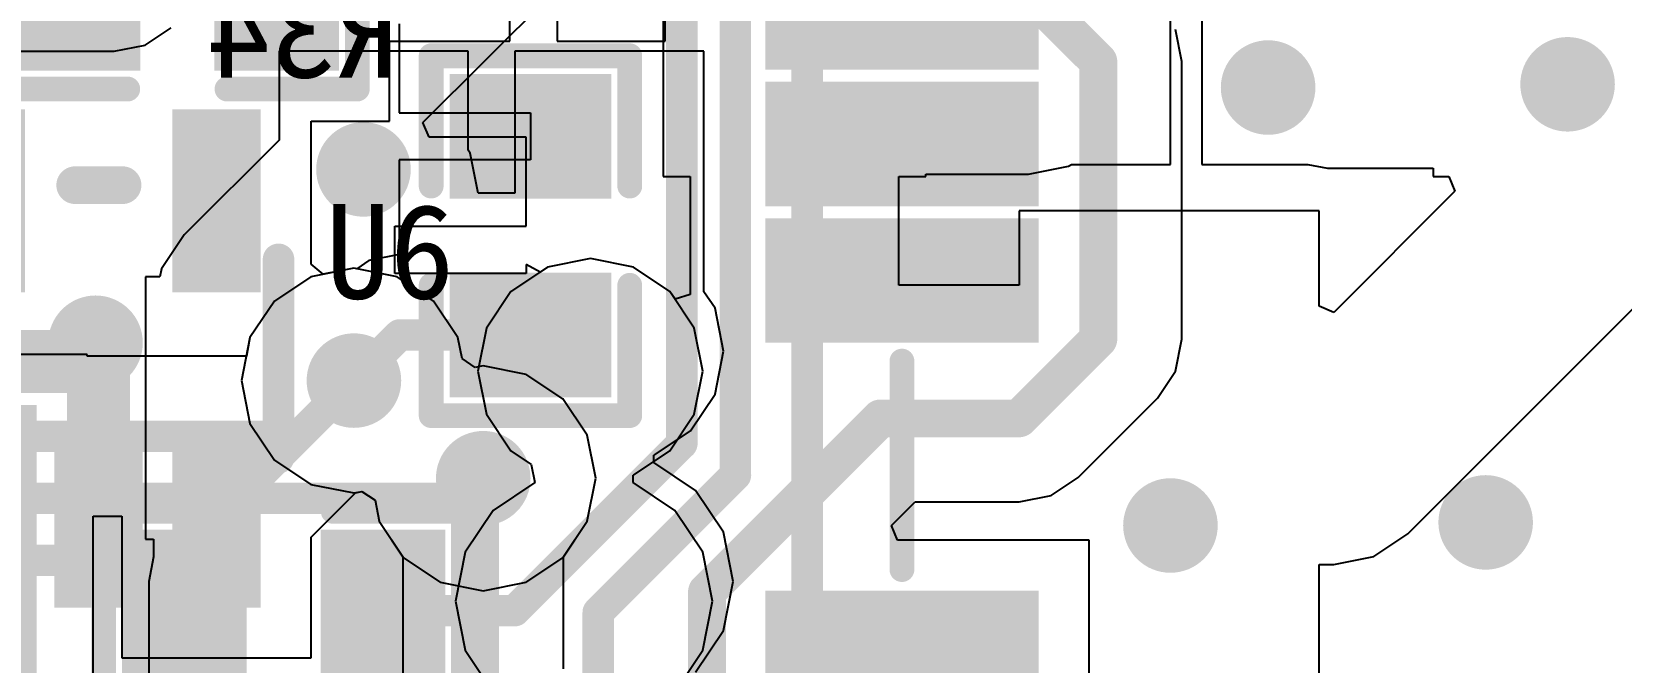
# Model space of a CAD drawing. Header units: millimetres. Extents: x 192 to 285.3, y 128.7 to 184.7.
# Drawn here: x 221.16 to 233.96, y 171.32 to 176.4 of the extents above; entities that cross this region are included whole.
import ezdxf

# ---------------------------------------------------------------- set-up
doc = ezdxf.new("R2010")
doc.units = ezdxf.units.MM
for name, color, linetype in [('BottomLayer', 5, 'Continuous'), ('BottomOverlay', 54, 'Continuous'), ('BottomPaste', 16, 'Continuous'), ('BottomSolder', 6, 'Continuous'), ('ConnectLayer', 7, 'Continuous'), ('MidLayer1', 16, 'Continuous'), ('MidLayer2', 76, 'Continuous'), ('MultiLayer', 9, 'Continuous'), ('TopLayer', 1, 'Continuous'), ('TopOverlay', 2, 'Continuous'), ('TopPaste', 8, 'Continuous'), ('TopSolder', 216, 'Continuous'), ('ViaHoleLayer', 16, 'Continuous')]:
    doc.layers.add(name, color=color, linetype=linetype)

# ---------------------------------------------------------------- blocks, each defined once
blk = doc.blocks.new('N303_3_B_5')
at = {"layer": 'BottomLayer'}
for points in [[(13.171, 10.01), (11.171, 10.01), (13.171, 9.21), (11.171, 9.21)], [(13.171, 7.01), (11.171, 7.01), (13.171, 6.21), (11.171, 6.21)], [(13.171, 5.91), (11.171, 5.91), (13.171, 5.11), (11.171, 5.11)], [(13.171, 4.81), (11.171, 4.81), (13.171, 4.01), (11.171, 4.01)]]:
    blk.add_solid(points, dxfattribs=at)
at = {"layer": 'BottomOverlay', "const_width": 0.2}
blk.add_lwpolyline([(12.171, 8.94), (12.171, 7.26)], dxfattribs=at)
at = {"layer": 'BottomOverlay', "const_width": 0.1}
for points in [[(12.121, 8.94, 1), (12.221, 8.94, 1)], [(12.121, 7.26, 1), (12.221, 7.26, 1)]]:
    blk.add_lwpolyline(points, format="xyb", close=True, dxfattribs=at)
at = {"layer": 'BottomPaste'}
for points in [[(13.171, 10.01), (11.171, 10.01), (13.171, 9.21), (11.171, 9.21)], [(13.171, 7.01), (11.171, 7.01), (13.171, 6.21), (11.171, 6.21)], [(13.171, 5.91), (11.171, 5.91), (13.171, 5.11), (11.171, 5.11)], [(13.171, 4.81), (11.171, 4.81), (13.171, 4.01), (11.171, 4.01)]]:
    blk.add_solid(points, dxfattribs=at)
at = {"layer": 'BottomSolder'}
for points in [[(13.272, 10.112), (11.069, 10.112), (13.272, 9.109), (11.069, 9.109)], [(13.272, 7.112), (11.069, 7.112), (13.272, 6.109), (11.069, 6.109)], [(13.272, 6.012), (11.069, 6.012), (13.272, 5.009), (11.069, 5.009)], [(13.272, 4.912), (11.069, 4.912), (13.272, 3.909), (11.069, 3.909)]]:
    blk.add_solid(points, dxfattribs=at)
blk = doc.blocks.new('SOT23_5_36')
at = {"layer": 'TopLayer'}
for points in [[(-0.635, 0.696), (-0.635, 1.204), (-1.905, 0.696), (-1.905, 1.204)], [(1.905, 0.696), (1.905, 1.204), (0.635, 0.696), (0.635, 1.204)], [(-0.635, -0.254), (-0.635, 0.254), (-1.905, -0.254), (-1.905, 0.254)], [(-0.635, -1.204), (-0.635, -0.696), (-1.905, -1.204), (-1.905, -0.696)], [(1.905, -1.204), (1.905, -0.696), (0.635, -1.204), (0.635, -0.696)]]:
    blk.add_solid(points, dxfattribs=at)
at = {"layer": 'TopOverlay'}
for points, const_width in [([(-0.8, 1.45), (0.8, 1.45)], 0.254), ([(1.397, 0.188), (1.397, -0.193)], 0.305), ([(-0.8, -1.45), (0.8, -1.45)], 0.254)]:
    blk.add_lwpolyline(points, dxfattribs=dict(at, const_width=const_width))
for points, const_width in [([(-0.864, 1.45, 1), (-0.737, 1.45, 1)], 0.127), ([(0.736, 1.45, 1), (0.863, 1.45, 1)], 0.127), ([(1.321, 0.188, 1), (1.473, 0.188, 1)], 0.152), ([(1.321, -0.193, 1), (1.473, -0.193, 1)], 0.152), ([(-0.864, -1.45, 1), (-0.737, -1.45, 1)], 0.127), ([(0.736, -1.45, 1), (0.863, -1.45, 1)], 0.127)]:
    blk.add_lwpolyline(points, format="xyb", close=True, dxfattribs=dict(at, const_width=const_width))
at = {"layer": 'TopPaste'}
for points in [[(-0.635, 0.696), (-0.635, 1.204), (-1.905, 0.696), (-1.905, 1.204)], [(1.905, 0.696), (1.905, 1.204), (0.635, 0.696), (0.635, 1.204)], [(-0.635, -0.254), (-0.635, 0.254), (-1.905, -0.254), (-1.905, 0.254)], [(-0.635, -1.204), (-0.635, -0.696), (-1.905, -1.204), (-1.905, -0.696)], [(1.905, -1.204), (1.905, -0.696), (0.635, -1.204), (0.635, -0.696)]]:
    blk.add_solid(points, dxfattribs=at)
at = {"layer": 'TopSolder'}
for points in [[(-0.533, 0.594), (-0.533, 1.306), (-2.007, 0.594), (-2.007, 1.306)], [(2.007, 0.594), (2.007, 1.306), (0.533, 0.594), (0.533, 1.306)], [(-0.533, -0.356), (-0.533, 0.356), (-2.007, -0.356), (-2.007, 0.356)], [(-0.533, -1.306), (-0.533, -0.594), (-2.007, -1.306), (-2.007, -0.594)], [(2.007, -1.306), (2.007, -0.594), (0.533, -1.306), (0.533, -0.594)]]:
    blk.add_solid(points, dxfattribs=at)
blk = doc.blocks.new('0603_B_40')
at = {"layer": 'BottomLayer'}
for points in [[(-1.2, -0.55), (-0.4, -0.55), (-1.2, 0.55), (-0.4, 0.55)], [(0.4, -0.55), (1.2, -0.55), (0.4, 0.55), (1.2, 0.55)]]:
    blk.add_solid(points, dxfattribs=at)
at = {"layer": 'BottomOverlay', "const_width": 0.2}
for points in [[(-1.45, 0.8), (-1.45, -0.8)], [(-1.45, 0.8), (-0.4, 0.8)], [(0.4, 0.8), (1.45, 0.8)], [(1.45, 0.8), (1.45, -0.8)], [(-1.45, -0.8), (-0.4, -0.8)], [(0.4, -0.8), (1.45, -0.8)]]:
    blk.add_lwpolyline(points, dxfattribs=at)
at = {"layer": 'BottomOverlay', "const_width": 0.1}
for points in [[(-1.5, 0.8, 1), (-1.4, 0.8, 1)], [(-1.5, 0.8, 1), (-1.4, 0.8, 1)], [(-0.45, 0.8, 1), (-0.35, 0.8, 1)], [(0.35, 0.8, 1), (0.45, 0.8, 1)], [(1.4, 0.8, 1), (1.5, 0.8, 1)], [(1.4, 0.8, 1), (1.5, 0.8, 1)], [(-1.5, -0.8, 1), (-1.4, -0.8, 1)], [(-1.5, -0.8, 1), (-1.4, -0.8, 1)], [(-0.45, -0.8, 1), (-0.35, -0.8, 1)], [(0.35, -0.8, 1), (0.45, -0.8, 1)], [(1.4, -0.8, 1), (1.5, -0.8, 1)], [(1.4, -0.8, 1), (1.5, -0.8, 1)]]:
    blk.add_lwpolyline(points, format="xyb", close=True, dxfattribs=at)
at = {"layer": 'BottomPaste'}
for points in [[(-1.2, -0.55), (-0.4, -0.55), (-1.2, 0.55), (-0.4, 0.55)], [(0.4, -0.55), (1.2, -0.55), (0.4, 0.55), (1.2, 0.55)]]:
    blk.add_solid(points, dxfattribs=at)
at = {"layer": 'BottomSolder'}
for points in [[(-1.302, -0.652), (-0.298, -0.652), (-1.302, 0.652), (-0.298, 0.652)], [(0.298, -0.652), (1.302, -0.652), (0.298, 0.652), (1.302, 0.652)]]:
    blk.add_solid(points, dxfattribs=at)
blk = doc.blocks.new('0603_63')
at = {"layer": 'TopLayer'}
for points in [[(-1.2, -0.55), (-0.4, -0.55), (-1.2, 0.55), (-0.4, 0.55)], [(0.4, -0.55), (1.2, -0.55), (0.4, 0.55), (1.2, 0.55)]]:
    blk.add_solid(points, dxfattribs=at)
at = {"layer": 'TopOverlay', "const_width": 0.2}
for points in [[(-1.45, -0.8), (-1.45, 0.8)], [(-1.45, 0.8), (-0.4, 0.8)], [(0.4, 0.8), (1.45, 0.8)], [(1.45, -0.8), (1.45, 0.8)], [(-1.45, -0.8), (-0.4, -0.8)], [(0.4, -0.8), (1.45, -0.8)]]:
    blk.add_lwpolyline(points, dxfattribs=at)
at = {"layer": 'TopOverlay', "const_width": 0.1}
for points in [[(-1.5, 0.8, 1), (-1.4, 0.8, 1)], [(-1.5, 0.8, 1), (-1.4, 0.8, 1)], [(-0.45, 0.8, 1), (-0.35, 0.8, 1)], [(0.35, 0.8, 1), (0.45, 0.8, 1)], [(1.4, 0.8, 1), (1.5, 0.8, 1)], [(1.4, 0.8, 1), (1.5, 0.8, 1)], [(-1.5, -0.8, 1), (-1.4, -0.8, 1)], [(-1.5, -0.8, 1), (-1.4, -0.8, 1)], [(-0.45, -0.8, 1), (-0.35, -0.8, 1)], [(0.35, -0.8, 1), (0.45, -0.8, 1)], [(1.4, -0.8, 1), (1.5, -0.8, 1)], [(1.4, -0.8, 1), (1.5, -0.8, 1)]]:
    blk.add_lwpolyline(points, format="xyb", close=True, dxfattribs=at)
at = {"layer": 'TopPaste'}
for points in [[(-1.2, -0.55), (-0.4, -0.55), (-1.2, 0.55), (-0.4, 0.55)], [(0.4, -0.55), (1.2, -0.55), (0.4, 0.55), (1.2, 0.55)]]:
    blk.add_solid(points, dxfattribs=at)
at = {"layer": 'TopSolder'}
for points in [[(-1.302, -0.652), (-0.298, -0.652), (-1.302, 0.652), (-0.298, 0.652)], [(0.298, -0.652), (1.302, -0.652), (0.298, 0.652), (1.302, 0.652)]]:
    blk.add_solid(points, dxfattribs=at)
blk = doc.blocks.new('0603_B_103')
at = {"layer": 'BottomLayer'}
for points in [[(-1.2, -0.55), (-0.4, -0.55), (-1.2, 0.55), (-0.4, 0.55)], [(0.4, -0.55), (1.2, -0.55), (0.4, 0.55), (1.2, 0.55)]]:
    blk.add_solid(points, dxfattribs=at)
at = {"layer": 'BottomOverlay', "const_width": 0.2}
for points in [[(-1.45, 0.8), (-0.4, 0.8)], [(-1.45, -0.8), (-1.45, 0.8)], [(0.4, 0.8), (1.45, 0.8)], [(1.45, -0.8), (1.45, 0.8)], [(-1.45, -0.8), (-0.4, -0.8)], [(0.4, -0.8), (1.45, -0.8)]]:
    blk.add_lwpolyline(points, dxfattribs=at)
at = {"layer": 'BottomOverlay', "const_width": 0.1}
for points in [[(-1.5, 0.8, 1), (-1.4, 0.8, 1)], [(-1.5, 0.8, 1), (-1.4, 0.8, 1)], [(-0.45, 0.8, 1), (-0.35, 0.8, 1)], [(0.35, 0.8, 1), (0.45, 0.8, 1)], [(1.4, 0.8, 1), (1.5, 0.8, 1)], [(1.4, 0.8, 1), (1.5, 0.8, 1)], [(-1.5, -0.8, 1), (-1.4, -0.8, 1)], [(-1.5, -0.8, 1), (-1.4, -0.8, 1)], [(-0.45, -0.8, 1), (-0.35, -0.8, 1)], [(0.35, -0.8, 1), (0.45, -0.8, 1)], [(1.4, -0.8, 1), (1.5, -0.8, 1)], [(1.4, -0.8, 1), (1.5, -0.8, 1)]]:
    blk.add_lwpolyline(points, format="xyb", close=True, dxfattribs=at)
at = {"layer": 'BottomPaste'}
for points in [[(-1.2, -0.55), (-0.4, -0.55), (-1.2, 0.55), (-0.4, 0.55)], [(0.4, -0.55), (1.2, -0.55), (0.4, 0.55), (1.2, 0.55)]]:
    blk.add_solid(points, dxfattribs=at)
at = {"layer": 'BottomSolder'}
for points in [[(-1.302, -0.652), (-0.298, -0.652), (-1.302, 0.652), (-0.298, 0.652)], [(0.298, -0.652), (1.302, -0.652), (0.298, 0.652), (1.302, 0.652)]]:
    blk.add_solid(points, dxfattribs=at)
blk = doc.blocks.new('TQFP_64_B_120')
at = {"layer": 'BottomSolder'}
for points in [[(4.848, 4.002), (4.848, 3.498), (7.152, 4.002), (7.152, 3.498)], [(4.848, 3.502), (4.848, 2.998), (7.152, 3.502), (7.152, 2.998)], [(4.848, 3.002), (4.848, 2.498), (7.152, 3.002), (7.152, 2.498)], [(4.848, 2.502), (4.848, 1.998), (7.152, 2.502), (7.152, 1.998)], [(4.848, 2.002), (4.848, 1.498), (7.152, 2.002), (7.152, 1.498)]]:
    blk.add_solid(points, dxfattribs=at)
blk = doc.blocks.new('GPS_ANT_25_25_166')
at = {"layer": 'TopOverlay', "const_width": 0.254}
blk.add_lwpolyline([(12.5, -15.5), (-12.5, -15.5)], dxfattribs=at)

msp = doc.modelspace()

# ---------------------------------------------------------------- linework, layer by layer
at = {"layer": 'BottomLayer'}
for p, q in [((222.069, 176.296), (222.279, 176.436)), ((224.116, 176.468), (224.116, 175.751)), ((230.423, 176.163), (230.372, 176.421)), ((219.325, 176.247), (221.821, 176.247)), ((221.821, 176.247), (222.069, 176.296)), ((230.423, 173.926), (230.423, 176.163)), ((224.116, 175.751), (225.174, 175.751)), ((225.174, 175.751), (225.174, 175.37)), ((225.174, 175.37), (224.116, 175.37)), ((224.116, 175.37), (224.116, 174.652)), ((223.872, 174.559), (223.775, 174.494)), ((224.116, 174.607), (223.872, 174.559)), ((224.116, 174.652), (224.116, 174.607)), ((223.405, 174.429), (223.111, 174.233)), ((223.752, 174.498), (223.405, 174.429)), ((223.775, 174.494), (223.752, 174.498)), ((223.111, 174.233), (222.914, 173.939)), ((222.914, 173.939), (222.885, 173.79)), ((230.372, 173.668), (230.423, 173.926)), ((230.423, 173.926), (230.423, 173.926)), ((221.601, 173.801), (218.485, 173.801)), ((221.601, 173.79), (221.601, 173.801)), ((222.885, 173.79), (221.601, 173.79)), ((230.226, 173.45), (230.372, 173.668)), ((230.372, 173.668), (230.372, 173.668)), ((230.372, 173.668), (230.372, 173.668)), ((229.587, 172.811), (230.226, 173.45)), ((230.226, 173.45), (230.226, 173.45)), ((229.369, 172.665), (229.587, 172.811)), ((229.587, 172.811), (229.587, 172.811)), ((229.587, 172.811), (229.587, 172.811)), ((229.111, 172.614), (229.369, 172.665)), ((228.082, 172.424), (228.273, 172.614)), ((228.273, 172.614), (229.111, 172.614)), ((228.131, 172.306), (228.082, 172.424)), ((229.675, 172.306), (228.131, 172.306)), ((229.675, 170.49), (229.675, 172.306))]:
    msp.add_line(p, q, dxfattribs=at)
for points, const_width in [([(226.393, 173.084), (226.393, 178.164)], 0.254), ([(226.825, 172.83), (226.825, 177.478)], 0.254), ([(229.314, 176.598), (229.75, 176.163)], 0.305), ([(229.75, 173.926), (229.75, 176.163)], 0.305), ([(223.752, 173.592), (224.12, 173.96)], 0.254), ([(224.12, 173.96), (225.174, 173.96)], 0.254), ([(229.111, 173.287), (229.75, 173.926)], 0.305), ([(223.303, 173.143), (223.752, 173.592)], 0.254), ([(226.597, 171.89), (227.994, 173.287)], 0.305), ([(227.994, 173.287), (229.111, 173.287)], 0.305), ([(220.043, 173.143), (223.303, 173.143)], 0.254), ([(225.047, 171.738), (226.393, 173.084)], 0.254), ([(224.632, 172.643), (224.793, 172.805)], 0.254), ([(225.72, 171.725), (226.825, 172.83)], 0.254), ([(220.043, 172.643), (224.632, 172.643)], 0.254), ([(220.043, 172.143), (221.979, 172.143)], 0.254), ([(221.979, 172.143), (222.385, 171.738)], 0.254), ([(226.597, 167.392), (226.597, 171.89)], 0.305), ([(223.985, 171.738), (225.047, 171.738)], 0.254), ([(225.72, 168.69), (225.72, 171.725)], 0.254)]:
    msp.add_lwpolyline(points, dxfattribs=dict(at, const_width=const_width))
for points, const_width in [([(233.34, 175.98, 1), (233.721, 175.98, 1)], 0.381), ([(229.674, 176.163, 1), (229.826, 176.163, 1)], 0.152), ([(229.674, 176.163, 1), (229.826, 176.163, 1)], 0.152), ([(230.927, 175.954, 1), (231.308, 175.954, 1)], 0.381), ([(223.638, 175.294, 1), (224.019, 175.294, 1)], 0.381), ([(221.479, 173.897, 1), (221.86, 173.897, 1)], 0.381), ([(224.057, 173.96, 1), (224.184, 173.96, 1)], 0.127), ([(224.057, 173.96, 1), (224.184, 173.96, 1)], 0.127), ([(225.111, 173.96, 1), (225.238, 173.96, 1)], 0.127), ([(229.674, 173.926, 1), (229.826, 173.926, 1)], 0.152), ([(229.674, 173.926, 1), (229.826, 173.926, 1)], 0.152), ([(223.561, 173.592, 1), (223.942, 173.592, 1)], 0.381), ([(223.688, 173.592, 1), (223.815, 173.592, 1)], 0.127), ([(223.688, 173.592, 1), (223.815, 173.592, 1)], 0.127), ([(227.917, 173.287, 1), (228.07, 173.287, 1)], 0.152), ([(227.917, 173.287, 1), (228.07, 173.287, 1)], 0.152), ([(229.035, 173.287, 1), (229.187, 173.287, 1)], 0.152), ([(229.035, 173.287, 1), (229.187, 173.287, 1)], 0.152), ([(223.239, 173.143, 1), (223.366, 173.143, 1)], 0.127), ([(223.239, 173.143, 1), (223.366, 173.143, 1)], 0.127), ([(224.603, 172.805, 1), (224.984, 172.805, 1)], 0.381), ([(226.33, 173.084, 1), (226.457, 173.084, 1)], 0.127), ([(226.33, 173.084, 1), (226.457, 173.084, 1)], 0.127), ([(224.73, 172.805, 1), (224.857, 172.805, 1)], 0.127), ([(226.762, 172.83, 1), (226.889, 172.83, 1)], 0.127), ([(226.762, 172.83, 1), (226.889, 172.83, 1)], 0.127), ([(224.568, 172.643, 1), (224.695, 172.643, 1)], 0.127), ([(224.568, 172.643, 1), (224.695, 172.643, 1)], 0.127), ([(230.14, 172.424, 1), (230.521, 172.424, 1)], 0.381), ([(232.68, 172.449, 1), (233.061, 172.449, 1)], 0.381), ([(221.916, 172.143, 1), (222.043, 172.143, 1)], 0.127), ([(221.916, 172.143, 1), (222.043, 172.143, 1)], 0.127), ([(226.52, 171.89, 1), (226.673, 171.89, 1)], 0.152), ([(226.52, 171.89, 1), (226.673, 171.89, 1)], 0.152), ([(222.321, 171.738, 1), (222.448, 171.738, 1)], 0.127), ([(223.921, 171.738, 1), (224.048, 171.738, 1)], 0.127), ([(224.984, 171.738, 1), (225.111, 171.738, 1)], 0.127), ([(224.984, 171.738, 1), (225.111, 171.738, 1)], 0.127), ([(225.657, 171.725, 1), (225.784, 171.725, 1)], 0.127), ([(225.657, 171.725, 1), (225.784, 171.725, 1)], 0.127)]:
    msp.add_lwpolyline(points, format="xyb", close=True, dxfattribs=dict(at, const_width=const_width))
at = {"layer": 'ConnectLayer'}
for p, q in [((224.308, 175.671), (225.911, 177.274)), ((226.244, 176.837), (226.244, 175.237)), ((230.33, 176.284), (230.33, 176.858)), ((230.584, 176.858), (230.584, 175.334)), ((224.672, 176.246), (223.148, 176.246)), ((223.148, 176.246), (223.148, 175.531)), ((224.672, 175.449), (224.672, 176.246)), ((226.572, 176.246), (225.048, 176.246)), ((225.048, 176.246), (225.048, 175.103)), ((226.572, 174.308), (226.572, 176.246)), ((230.33, 175.334), (230.33, 176.284)), ((224.357, 175.554), (224.308, 175.671)), ((223.148, 175.531), (222.383, 174.767)), ((225.14, 175.554), (224.357, 175.554)), ((225.14, 174.837), (225.14, 175.554)), ((224.688, 175.425), (224.672, 175.449)), ((224.752, 175.103), (224.688, 175.425)), ((229.509, 175.319), (229.533, 175.334)), ((229.533, 175.334), (230.33, 175.334)), ((230.584, 175.334), (231.438, 175.334)), ((231.438, 175.334), (231.595, 175.303)), ((226.244, 175.237), (226.46, 175.237)), ((226.46, 175.237), (226.46, 174.285)), ((228.143, 174.36), (228.143, 175.237)), ((228.143, 175.237), (228.36, 175.237)), ((228.36, 175.237), (228.36, 175.255)), ((228.36, 175.255), (229.187, 175.255)), ((229.187, 175.255), (229.509, 175.319)), ((231.595, 175.303), (232.447, 175.303)), ((232.447, 175.303), (232.447, 175.237)), ((232.447, 175.237), (232.575, 175.237)), ((232.575, 175.237), (232.623, 175.119)), ((225.048, 175.103), (224.752, 175.103)), ((224.752, 175.103), (224.752, 175.103)), ((232.623, 175.119), (231.646, 174.142)), ((231.529, 174.961), (229.113, 174.961)), ((229.113, 174.961), (229.113, 174.36)), ((231.529, 174.191), (231.529, 174.961)), ((224.082, 174.456), (224.082, 174.837)), ((224.082, 174.837), (225.14, 174.837)), ((222.383, 174.767), (222.201, 174.494)), ((225.657, 174.575), (225.31, 174.506)), ((225.657, 174.575), (225.31, 174.506)), ((226.004, 174.506), (225.657, 174.575)), ((226.004, 174.506), (225.657, 174.575)), ((222.188, 174.429), (222.071, 174.429)), ((222.071, 174.429), (222.071, 172.313)), ((222.201, 174.494), (222.188, 174.429)), ((225.14, 174.456), (224.082, 174.456)), ((225.31, 174.506), (225.016, 174.309)), ((225.252, 174.467), (225.14, 174.527)), ((225.14, 174.527), (225.14, 174.456)), ((225.31, 174.506), (225.252, 174.467)), ((226.298, 174.309), (226.004, 174.506)), ((226.298, 174.309), (226.004, 174.506)), ((225.016, 174.309), (224.819, 174.015)), ((226.494, 174.015), (226.298, 174.309)), ((226.339, 174.248), (226.298, 174.309)), ((226.661, 174.175), (226.572, 174.308)), ((229.113, 174.36), (228.143, 174.36)), ((226.46, 174.285), (226.339, 174.248)), ((226.73, 173.828), (226.661, 174.175)), ((231.646, 174.142), (231.529, 174.191)), ((232.242, 172.358), (234.101, 174.216)), ((224.819, 174.015), (224.75, 173.668)), ((226.563, 173.668), (226.494, 174.015)), ((226.661, 173.482), (226.73, 173.828)), ((224.75, 173.668), (224.819, 173.321)), ((226.494, 173.321), (226.563, 173.668)), ((226.464, 173.187), (226.661, 173.482)), ((224.819, 173.321), (225.016, 173.027)), ((226.298, 173.027), (226.494, 173.321)), ((226.17, 172.991), (226.464, 173.187)), ((225.016, 173.027), (225.18, 172.917)), ((226.004, 172.831), (226.298, 173.027)), ((225.18, 172.917), (225.21, 172.771)), ((226.169, 172.931), (226.169, 172.991)), ((226.169, 172.991), (226.17, 172.991)), ((226.505, 172.707), (226.169, 172.931)), ((225.21, 172.771), (224.874, 172.546)), ((225.21, 172.771), (225.21, 172.771)), ((226.002, 172.771), (226.002, 172.831)), ((226.002, 172.831), (226.004, 172.831)), ((226.338, 172.546), (226.002, 172.771)), ((226.73, 172.371), (226.505, 172.707)), ((224.874, 172.546), (224.649, 172.21)), ((226.563, 172.21), (226.338, 172.546)), ((222.071, 172.313), (222.137, 172.313)), ((222.137, 172.313), (222.137, 172.172)), ((226.808, 171.974), (226.73, 172.371)), ((231.969, 172.175), (232.242, 172.358)), ((222.137, 172.172), (222.098, 171.974)), ((224.649, 172.21), (224.57, 171.814)), ((226.642, 171.814), (226.563, 172.21)), ((231.647, 172.111), (231.969, 172.175)), ((231.529, 172.045), (231.529, 172.111)), ((231.529, 172.111), (231.647, 172.111)), ((231.529, 170.945), (231.529, 172.045)), ((222.098, 171.974), (222.098, 168.342)), ((226.73, 171.578), (226.808, 171.974)), ((224.57, 171.814), (224.649, 171.418)), ((226.563, 171.418), (226.642, 171.814)), ((226.505, 171.242), (226.73, 171.578)), ((224.649, 171.418), (224.874, 171.082)), ((226.338, 171.082), (226.563, 171.418))]:
    msp.add_line(p, q, dxfattribs=at)
at = {"layer": 'MidLayer1'}
for p, q in [((223.405, 174.429), (223.111, 174.233)), ((223.752, 174.498), (223.405, 174.429)), ((224.099, 174.429), (223.752, 174.498)), ((224.393, 174.233), (224.099, 174.429)), ((223.111, 174.233), (222.914, 173.939)), ((224.589, 173.939), (224.393, 174.233)), ((222.914, 173.939), (222.845, 173.592)), ((224.623, 173.769), (224.589, 173.939)), ((224.729, 173.698), (224.623, 173.769)), ((224.793, 173.711), (224.729, 173.698)), ((225.14, 173.642), (224.793, 173.711)), ((222.845, 173.592), (222.914, 173.245)), ((225.434, 173.446), (225.14, 173.642)), ((225.631, 173.151), (225.434, 173.446)), ((222.914, 173.245), (223.111, 172.951)), ((225.7, 172.805), (225.631, 173.151)), ((223.111, 172.951), (223.405, 172.755)), ((225.631, 172.458), (225.7, 172.805)), ((223.405, 172.755), (223.752, 172.686)), ((223.752, 172.686), (223.816, 172.698)), ((223.816, 172.698), (223.922, 172.628)), ((223.922, 172.628), (223.956, 172.458)), ((223.956, 172.458), (224.152, 172.164)), ((225.434, 172.164), (225.631, 172.458)), ((224.152, 172.164), (224.446, 171.967)), ((225.14, 171.967), (225.434, 172.164)), ((224.446, 171.967), (224.793, 171.898)), ((224.793, 171.898), (225.14, 171.967))]:
    msp.add_line(p, q, dxfattribs=at)
at = {"layer": 'MidLayer1', "const_width": 0.381}
for points in [[(233.34, 175.98, 1), (233.721, 175.98, 1)], [(230.927, 175.954, 1), (231.308, 175.954, 1)], [(223.638, 175.294, 1), (224.019, 175.294, 1)], [(221.479, 173.897, 1), (221.86, 173.897, 1)], [(223.561, 173.592, 1), (223.942, 173.592, 1)], [(224.603, 172.805, 1), (224.984, 172.805, 1)], [(230.14, 172.424, 1), (230.521, 172.424, 1)], [(232.68, 172.449, 1), (233.061, 172.449, 1)]]:
    msp.add_lwpolyline(points, format="xyb", close=True, dxfattribs=at)
at = {"layer": 'MidLayer2'}
for p, q in [((223.405, 174.429), (223.111, 174.233)), ((223.752, 174.498), (223.405, 174.429)), ((224.099, 174.429), (223.752, 174.498)), ((224.393, 174.233), (224.099, 174.429)), ((223.111, 174.233), (222.914, 173.939)), ((224.589, 173.939), (224.393, 174.233)), ((222.914, 173.939), (222.845, 173.592)), ((224.623, 173.769), (224.589, 173.939)), ((224.729, 173.698), (224.623, 173.769)), ((224.793, 173.711), (224.729, 173.698)), ((225.14, 173.642), (224.793, 173.711)), ((222.845, 173.592), (222.914, 173.245)), ((225.434, 173.446), (225.14, 173.642)), ((225.631, 173.151), (225.434, 173.446)), ((222.914, 173.245), (223.111, 172.951)), ((225.7, 172.805), (225.631, 173.151)), ((223.111, 172.951), (223.405, 172.755)), ((225.631, 172.458), (225.7, 172.805)), ((223.405, 172.755), (223.752, 172.686)), ((223.752, 172.686), (223.816, 172.698)), ((223.816, 172.698), (223.922, 172.628)), ((223.922, 172.628), (223.956, 172.458)), ((223.956, 172.458), (224.152, 172.164)), ((225.434, 172.164), (225.631, 172.458)), ((224.152, 172.164), (224.446, 171.967)), ((225.14, 171.967), (225.434, 172.164)), ((224.446, 171.967), (224.793, 171.898)), ((224.793, 171.898), (225.14, 171.967))]:
    msp.add_line(p, q, dxfattribs=at)
at = {"layer": 'MidLayer2', "const_width": 0.381}
for points in [[(233.34, 175.98, 1), (233.721, 175.98, 1)], [(230.927, 175.954, 1), (231.308, 175.954, 1)], [(223.638, 175.294, 1), (224.019, 175.294, 1)], [(221.479, 173.897, 1), (221.86, 173.897, 1)], [(223.561, 173.592, 1), (223.942, 173.592, 1)], [(224.603, 172.805, 1), (224.984, 172.805, 1)], [(230.14, 172.424, 1), (230.521, 172.424, 1)], [(232.68, 172.449, 1), (233.061, 172.449, 1)]]:
    msp.add_lwpolyline(points, format="xyb", close=True, dxfattribs=at)
at = {"layer": 'MultiLayer', "const_width": 0.381}
for points in [[(233.34, 175.98, 1), (233.721, 175.98, 1)], [(230.927, 175.954, 1), (231.308, 175.954, 1)], [(223.638, 175.294, 1), (224.019, 175.294, 1)], [(221.479, 173.897, 1), (221.86, 173.897, 1)], [(223.561, 173.592, 1), (223.942, 173.592, 1)], [(224.603, 172.805, 1), (224.984, 172.805, 1)], [(230.14, 172.424, 1), (230.521, 172.424, 1)], [(232.68, 172.449, 1), (233.061, 172.449, 1)]]:
    msp.add_lwpolyline(points, format="xyb", close=True, dxfattribs=at)
at = {"layer": 'TopLayer'}
for p, q in [((225.009, 176.329), (225.009, 177.237)), ((225.39, 177.046), (225.39, 176.329)), ((226.258, 176.329), (226.258, 177.046)), ((224.037, 175.684), (224.037, 176.329)), ((224.037, 176.329), (224.142, 176.329)), ((224.142, 176.329), (224.142, 176.329)), ((224.142, 176.329), (225.009, 176.329)), ((225.39, 176.329), (226.258, 176.329)), ((223.406, 174.53), (223.406, 175.684)), ((223.406, 175.684), (224.037, 175.684)), ((223.505, 174.449), (223.406, 174.53)), ((223.752, 174.498), (223.505, 174.449)), ((224.099, 174.429), (223.752, 174.498)), ((224.393, 174.233), (224.099, 174.429)), ((224.589, 173.939), (224.393, 174.233)), ((224.623, 173.769), (224.589, 173.939)), ((224.729, 173.698), (224.623, 173.769)), ((224.793, 173.711), (224.729, 173.698)), ((225.14, 173.642), (224.793, 173.711)), ((225.434, 173.446), (225.14, 173.642)), ((225.631, 173.151), (225.434, 173.446)), ((225.7, 172.805), (225.631, 173.151)), ((225.631, 172.458), (225.7, 172.805)), ((223.406, 172.331), (223.763, 172.688)), ((223.763, 172.688), (223.816, 172.698)), ((223.816, 172.698), (223.922, 172.628)), ((223.922, 172.628), (223.956, 172.458)), ((221.651, 171.357), (221.651, 172.5)), ((221.651, 172.5), (221.651, 172.5)), ((221.651, 172.5), (221.882, 172.5)), ((221.882, 172.5), (221.882, 171.357)), ((223.956, 172.458), (224.146, 172.173)), ((225.441, 172.173), (225.631, 172.458)), ((223.406, 171.357), (223.406, 172.331)), ((224.146, 172.173), (224.146, 171.194)), ((225.441, 171.269), (225.441, 172.173)), ((221.651, 170.32), (221.651, 171.357)), ((221.651, 171.357), (221.651, 171.357)), ((221.882, 171.357), (223.406, 171.357))]:
    msp.add_line(p, q, dxfattribs=at)
for points, const_width in [([(220.744, 176.454), (223.127, 178.837)], 0.635), ([(219.754, 173.747), (221.591, 173.747)], 0.508), ([(221.694, 172.5), (221.694, 173.643)], 0.508), ([(222.66, 172.5), (223.752, 173.592)], 0.254), ([(224.793, 171.001), (224.793, 172.805)], 0.254), ([(222.644, 172.5), (222.66, 172.5)], 0.254)]:
    msp.add_lwpolyline(points, dxfattribs=dict(at, const_width=const_width))
for points, const_width in [([(233.34, 175.98, 1), (233.721, 175.98, 1)], 0.381), ([(230.927, 175.954, 1), (231.308, 175.954, 1)], 0.381), ([(223.638, 175.294, 1), (224.019, 175.294, 1)], 0.381), ([(221.479, 173.897, 1), (221.86, 173.897, 1)], 0.381), ([(221.464, 173.747, 1), (221.718, 173.747, 1)], 0.254), ([(223.561, 173.592, 1), (223.942, 173.592, 1)], 0.381), ([(221.567, 173.643, 1), (221.821, 173.643, 1)], 0.254), ([(223.688, 173.592, 1), (223.815, 173.592, 1)], 0.127), ([(224.603, 172.805, 1), (224.984, 172.805, 1)], 0.381), ([(224.73, 172.805, 1), (224.857, 172.805, 1)], 0.127), ([(230.14, 172.424, 1), (230.521, 172.424, 1)], 0.381), ([(232.68, 172.449, 1), (233.061, 172.449, 1)], 0.381), ([(221.567, 172.5, 1), (221.821, 172.5, 1)], 0.254), ([(222.581, 172.5, 1), (222.708, 172.5, 1)], 0.127), ([(222.596, 172.5, 1), (222.723, 172.5, 1)], 0.127), ([(222.596, 172.5, 1), (222.723, 172.5, 1)], 0.127)]:
    msp.add_lwpolyline(points, format="xyb", close=True, dxfattribs=dict(at, const_width=const_width))
at = {"layer": 'ViaHoleLayer', "const_width": 0.191}
for points in [[(231.023, 175.954, 1), (231.213, 175.954, 1)], [(233.436, 175.98, 1), (233.626, 175.98, 1)], [(223.733, 175.294, 1), (223.923, 175.294, 1)], [(221.574, 173.897, 1), (221.764, 173.897, 1)], [(223.657, 173.592, 1), (223.847, 173.592, 1)], [(224.698, 172.805, 1), (224.888, 172.805, 1)], [(232.775, 172.449, 1), (232.966, 172.449, 1)], [(230.235, 172.424, 1), (230.426, 172.424, 1)]]:
    msp.add_lwpolyline(points, format="xyb", close=True, dxfattribs=at)

# ---------------------------------------------------------------- block references
for name, p, rotation in [('GPS_ANT_25_25_166', (242.903, 171.611), 270), ('N303_3_B_5', (240.338, 181.009), 180), ('0603_63', (222.329, 176.742), 360), ('TQFP_64_B_120', (214.043, 169.393), 360), ('0603_B_40', (225.174, 174.76), 90), ('SOT23_5_36', (221.694, 173.77), 90), ('0603_B_103', (223.185, 171.738), 360)]:
    msp.add_blockref(name, p, dxfattribs=dict(rotation=rotation))

# ---------------------------------------------------------------- texts
at = {"layer": 'BottomOverlay', "text_generation_flag": 2}
msp.add_text('R34', height=0.762, dxfattribs=at).set_placement((224.116, 176.034))
at = {"layer": 'TopOverlay'}
msp.add_text('U6', height=0.762, dxfattribs=at).set_placement((223.523, 174.252))

doc.saveas('drawing.dxf')
